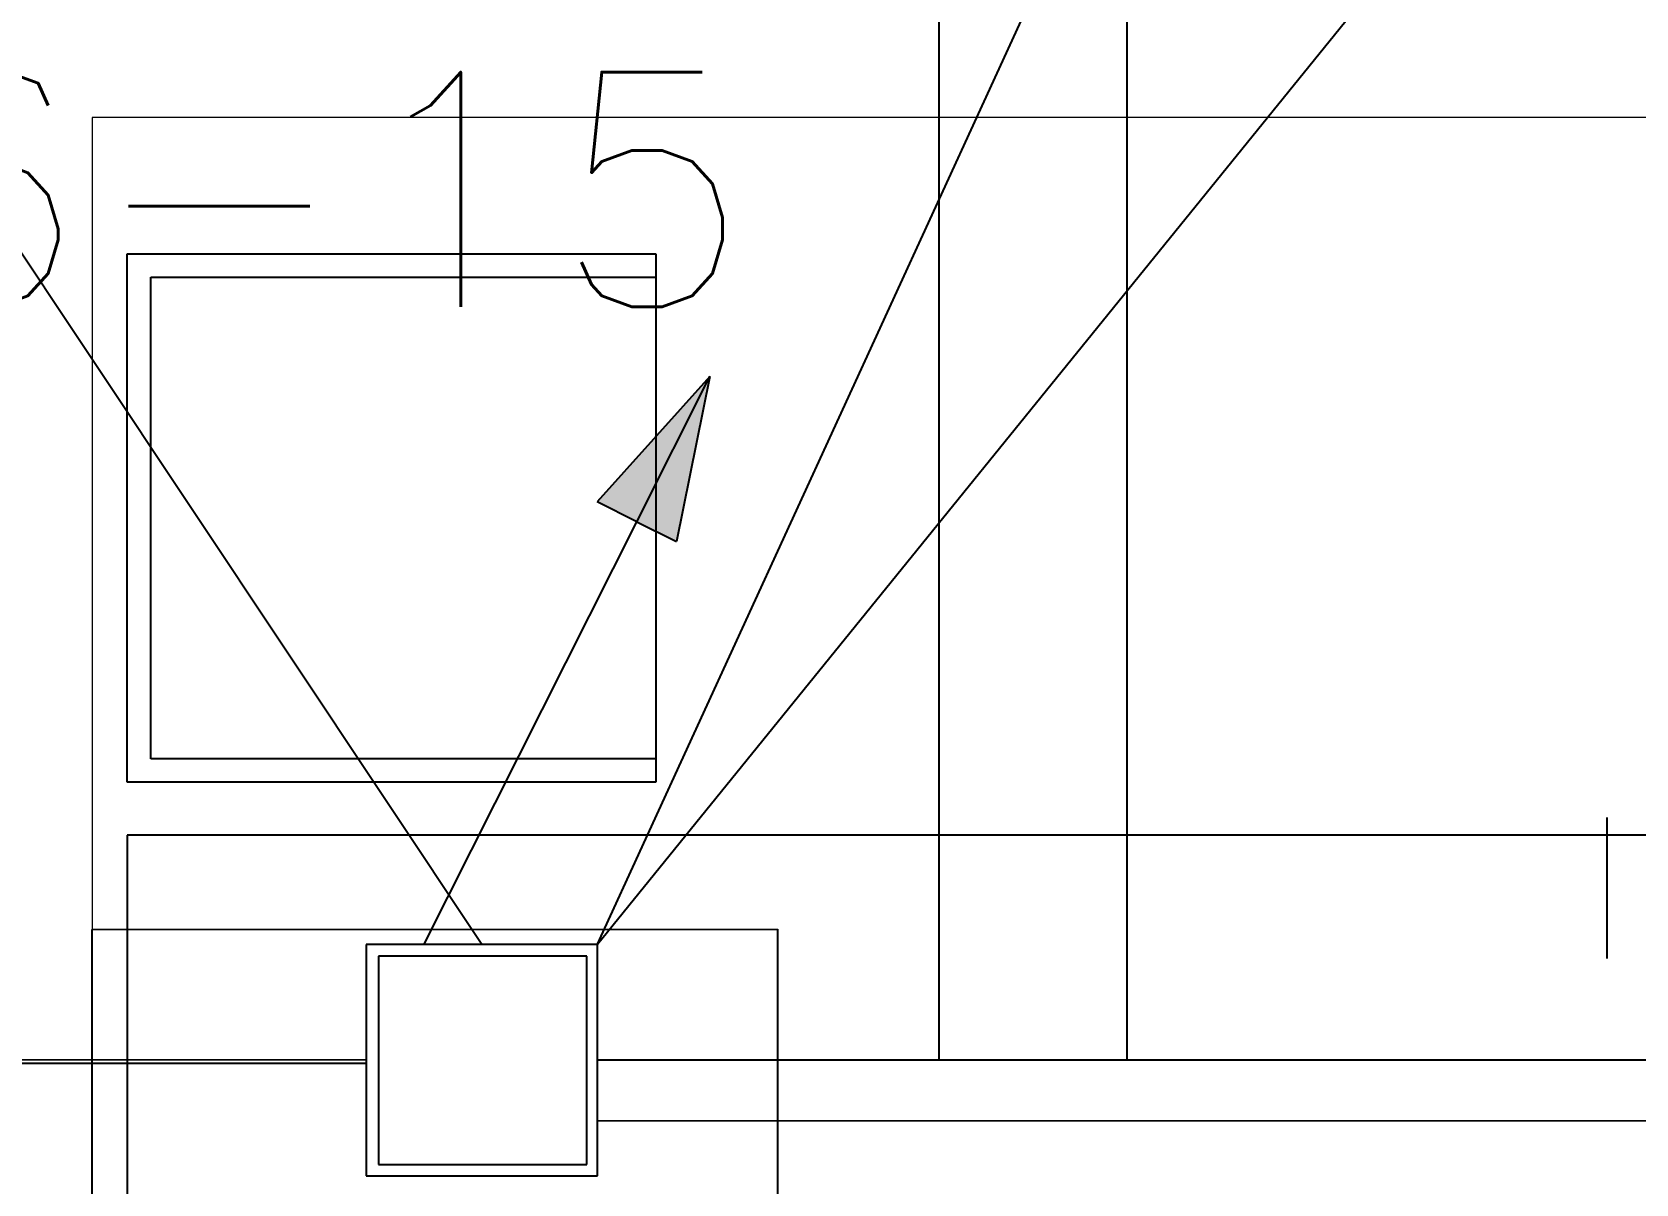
# Model space of a CAD drawing. Header units: inches. Extents: x 567429 to 582707, y 126347 to 133675.
# Drawn here: x 578310.4 to 578447, y 129444.5 to 129542.6 of the extents above; entities that cross this region are included whole.
import ezdxf

# ---------------------------------------------------------------- set-up
doc = ezdxf.new("R2010")
doc.units = ezdxf.units.IN
doc.header["$MEASUREMENT"] = 0
for name, color, linetype in [('BORD', 3, 'Continuous'), ('COMPUTER WIRE', 4, 'Continuous'), ('ELECT', 3, 'Continuous'), ('mobl', 11, 'Continuous'), ('NURSE CALL WIRE', 4, 'Continuous'), ('SOCKET', 3, 'Continuous'), ('SOCKET WIRE', 4, 'Continuous'), ('TEL WIRE', 4, 'Continuous'), ('wall kanaf', 4, 'Continuous')]:
    doc.layers.add(name, color=color, linetype=linetype)
doc.styles.add('2floorplan$0$style1', font='romans.shx', dxfattribs={"height": 40})

# ---------------------------------------------------------------- blocks, each defined once
blk = doc.blocks.new('BOARD2')
at = {"layer": 'BORD', "color": 4}
for p, q in [((-163.07, 0), (163.07, 0)), ((163.07, 0), (163.07, -61.63)), ((163.07, -61.63), (-163.07, -61.63))]:
    blk.add_line(p, q, dxfattribs=at)
at = {"layer": 'BORD'}
for p, q in [((140.93, -24.65), (140.93, -45.44)), ((161.72, -24.65), (140.93, -24.65)), ((141.94, -25.76), (141.94, -44.47)), ((160.65, -25.76), (141.94, -25.76)), ((160.65, -44.47), (160.65, -25.76)), ((161.72, -45.44), (161.72, -24.65)), ((141.94, -44.47), (160.65, -44.47)), ((140.93, -45.44), (161.72, -45.44))]:
    blk.add_line(p, q, dxfattribs=at)
blk = doc.blocks.new('FELESH')
at = {"layer": 'ELECT', "ltscale": 5}
for points in [[(5.308, 6.5), (3.034, 7.968), (-0.075, -1.837)], [(5.308, 6.5), (3.034, 7.968), (-0.075, -1.837)], [(5.308, 6.5), (7.582, 5.032), (-0.075, -1.837)], [(5.308, 6.5), (7.582, 5.032), (-0.075, -1.837)]]:
    blk.add_hatch(color=4, dxfattribs=at).paths.add_polyline_path(points)
at = {"layer": 'ELECT', "color": 4, "ltscale": 5}
for p, q in [((20.967, 30.753), (5.308, 6.5)), ((5.308, 6.5), (-0.075, -1.837))]:
    blk.add_line(p, q, dxfattribs=at)
at = {"layer": 'ELECT', "color": 4}
for p, q in [((-0.075, -1.837), (3.034, 7.968)), ((5.308, 6.5), (3.034, 7.968)), ((5.308, 6.5), (7.582, 5.032)), ((-0.075, -1.837), (7.582, 5.032)), ((-0.075, -1.837), (7.582, 5.032))]:
    blk.add_line(p, q, dxfattribs=at)

msp = doc.modelspace()

# ---------------------------------------------------------------- linework, layer by layer
at = {"layer": 'COMPUTER WIRE'}
for p, q in [((578387.62, 129455.05), (578387.62, 129952.76)), ((578358.54, 129455.05), (578387.62, 129455.05))]:
    msp.add_line(p, q, dxfattribs=at)
at = {"layer": 'mobl', "color": 15}
for p, q in [((578318.49, 129523.7), (578363.49, 129523.7)), ((578318.49, 129478.7), (578318.49, 129523.7)), ((578363.49, 129523.7), (578363.49, 129478.7)), ((578320.49, 129521.7), (578363.49, 129521.7)), ((578320.49, 129480.7), (578320.49, 129521.7)), ((578363.49, 129480.7), (578320.49, 129480.7)), ((578363.49, 129478.7), (578318.49, 129478.7)), ((578444.49, 129475.7), (578444.49, 129463.7)), ((578518.49, 129474.2), (578318.49, 129474.2)), ((578318.49, 129474.2), (578318.49, 129384.2))]:
    msp.add_line(p, q, dxfattribs=at)
at = {"layer": 'NURSE CALL WIRE'}
for p, q in [((578358.53, 129464.9), (578615.28, 129781.77)), ((578224.88, 129650.68), (578348.69, 129464.9)), ((578338.84, 129455.05), (578277, 129455.04)), ((578358.54, 129449.88), (579027.31, 129449.99))]:
    msp.add_line(p, q, dxfattribs=at)
at = {"layer": 'SOCKET WIRE'}
for p, q in [((578358.53, 129464.9), (578445.43, 129654.24)), ((578338.84, 129454.75), (578277, 129454.74)), ((578358.54, 129455.05), (578560.41, 129455.05))]:
    msp.add_line(p, q, dxfattribs=at)
at = {"layer": 'TEL WIRE'}
for p, q in [((578403.64, 129455.05), (578403.64, 129952.76)), ((578358.54, 129455.05), (578403.64, 129455.05))]:
    msp.add_line(p, q, dxfattribs=at)
at = {"layer": 'wall kanaf', "color": 15, "lineweight": 20, "ltscale": 0.1}
for p, q in [((578315.49, 129535.29), (578315.49, 129082.79)), ((578477.49, 129535.29), (578315.49, 129535.29))]:
    msp.add_line(p, q, dxfattribs=at)

# ---------------------------------------------------------------- block references
at = {"layer": 'BORD', "ltscale": 5, "xscale": 0.947301618010808, "yscale": 0.947301618010808, "zscale": 0.947301618010808, "rotation": 90.0091431634973}
msp.add_blockref('BOARD2', (578315.51, 129311.69), dxfattribs=at)
at = {"layer": 'SOCKET WIRE', "xscale": 1.39534883732748, "yscale": 1.39534883732748, "zscale": 1.39534883732748, "rotation": 186.1331080520482}
msp.add_blockref('FELESH', (578368.28, 129510.69), dxfattribs=at)

# ---------------------------------------------------------------- texts
at = {"layer": 'SOCKET', "color": 2, "style": '2floorplan$0$style1'}
msp.add_text('THNP6-15', height=20, dxfattribs=at).set_placement((578228.6, 129519.16))

doc.saveas('drawing.dxf')
